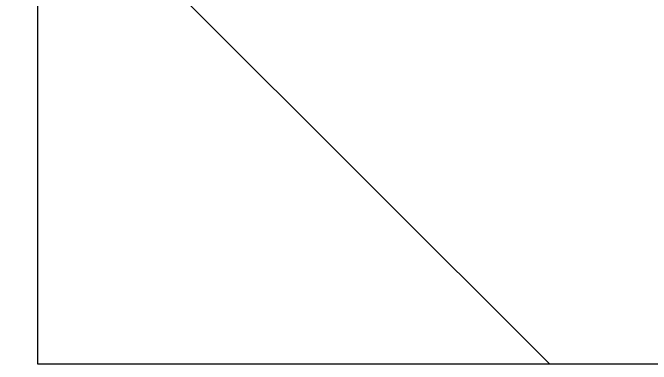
# Model space of a CAD drawing. Header units: millimetres. Extents: x -17017 to 628417, y -109036 to 199237.
# Drawn here: x 327925.43 to 327958.07, y -80982.41 to -80964.43 of the extents above; entities that cross this region are included whole.
import ezdxf

# ---------------------------------------------------------------- set-up
doc = ezdxf.new("R2010")
doc.units = ezdxf.units.MM
for name, color, linetype, lineweight in [('A-GENM-____-MCUT', 7, 'Continuous', 25), ('A-GENM-____-OTLN-1', 7, 'Continuous', 25), ('A-WALL-____-PATT-1', 7, 'Continuous', 9)]:
    doc.layers.add(name, color=color, linetype=linetype, lineweight=lineweight)

# ---------------------------------------------------------------- blocks, each defined once
blk = doc.blocks.new('Фахверк_СКБ_Уголок - 200_3960_зеркало-28268689-АР1_План отверстий 3 этажа в осях 1-64_А-ГГ')
at = {"layer": 'A-GENM-____-MCUT'}
for p, q in [((131, -50), (131, 19)), ((200, -50), (131, -50))]:
    blk.add_line(p, q, dxfattribs=at)

msp = doc.modelspace()

# ---------------------------------------------------------------- hatches: boundary and pattern name
at = {"layer": 'A-WALL-____-PATT-1'}
h = msp.add_hatch(dxfattribs=at)
h.set_pattern_fill('FP_6', color=256, style=0, pattern_type=2)
h.set_pattern_definition([(135, (283770.707, -86863.456), (-35.35534, -35.35534), [])])
h.paths.add_polyline_path([(327943.638, -80982.414), (328120.707, -80982.414), (328120.707, -80782.414), (327926.707, -80782.414), (327926.707, -80851.414), (327920.707, -80851.414), (327920.707, -80913.414), (327926.707, -80913.414), (327926.707, -80982.414)], flags=0)
h.paths.add_polyline_path([(326214.707, -80982.414), (326214.707, -80913.414), (326220.707, -80913.414), (326220.707, -80851.414), (326214.707, -80851.414), (326214.707, -80782.414), (325620.707, -80782.414), (325620.707, -80982.414), (326176.173, -80982.414)], flags=0)

# ---------------------------------------------------------------- block references
at = {"layer": 'A-GENM-____-OTLN-1'}
msp.add_blockref('Фахверк_СКБ_Уголок - 200_3960_зеркало-28268689-АР1_План отверстий 3 этажа в осях 1-64_А-ГГ', (327795.707, -80932.414), dxfattribs=at)

doc.saveas('drawing.dxf')
